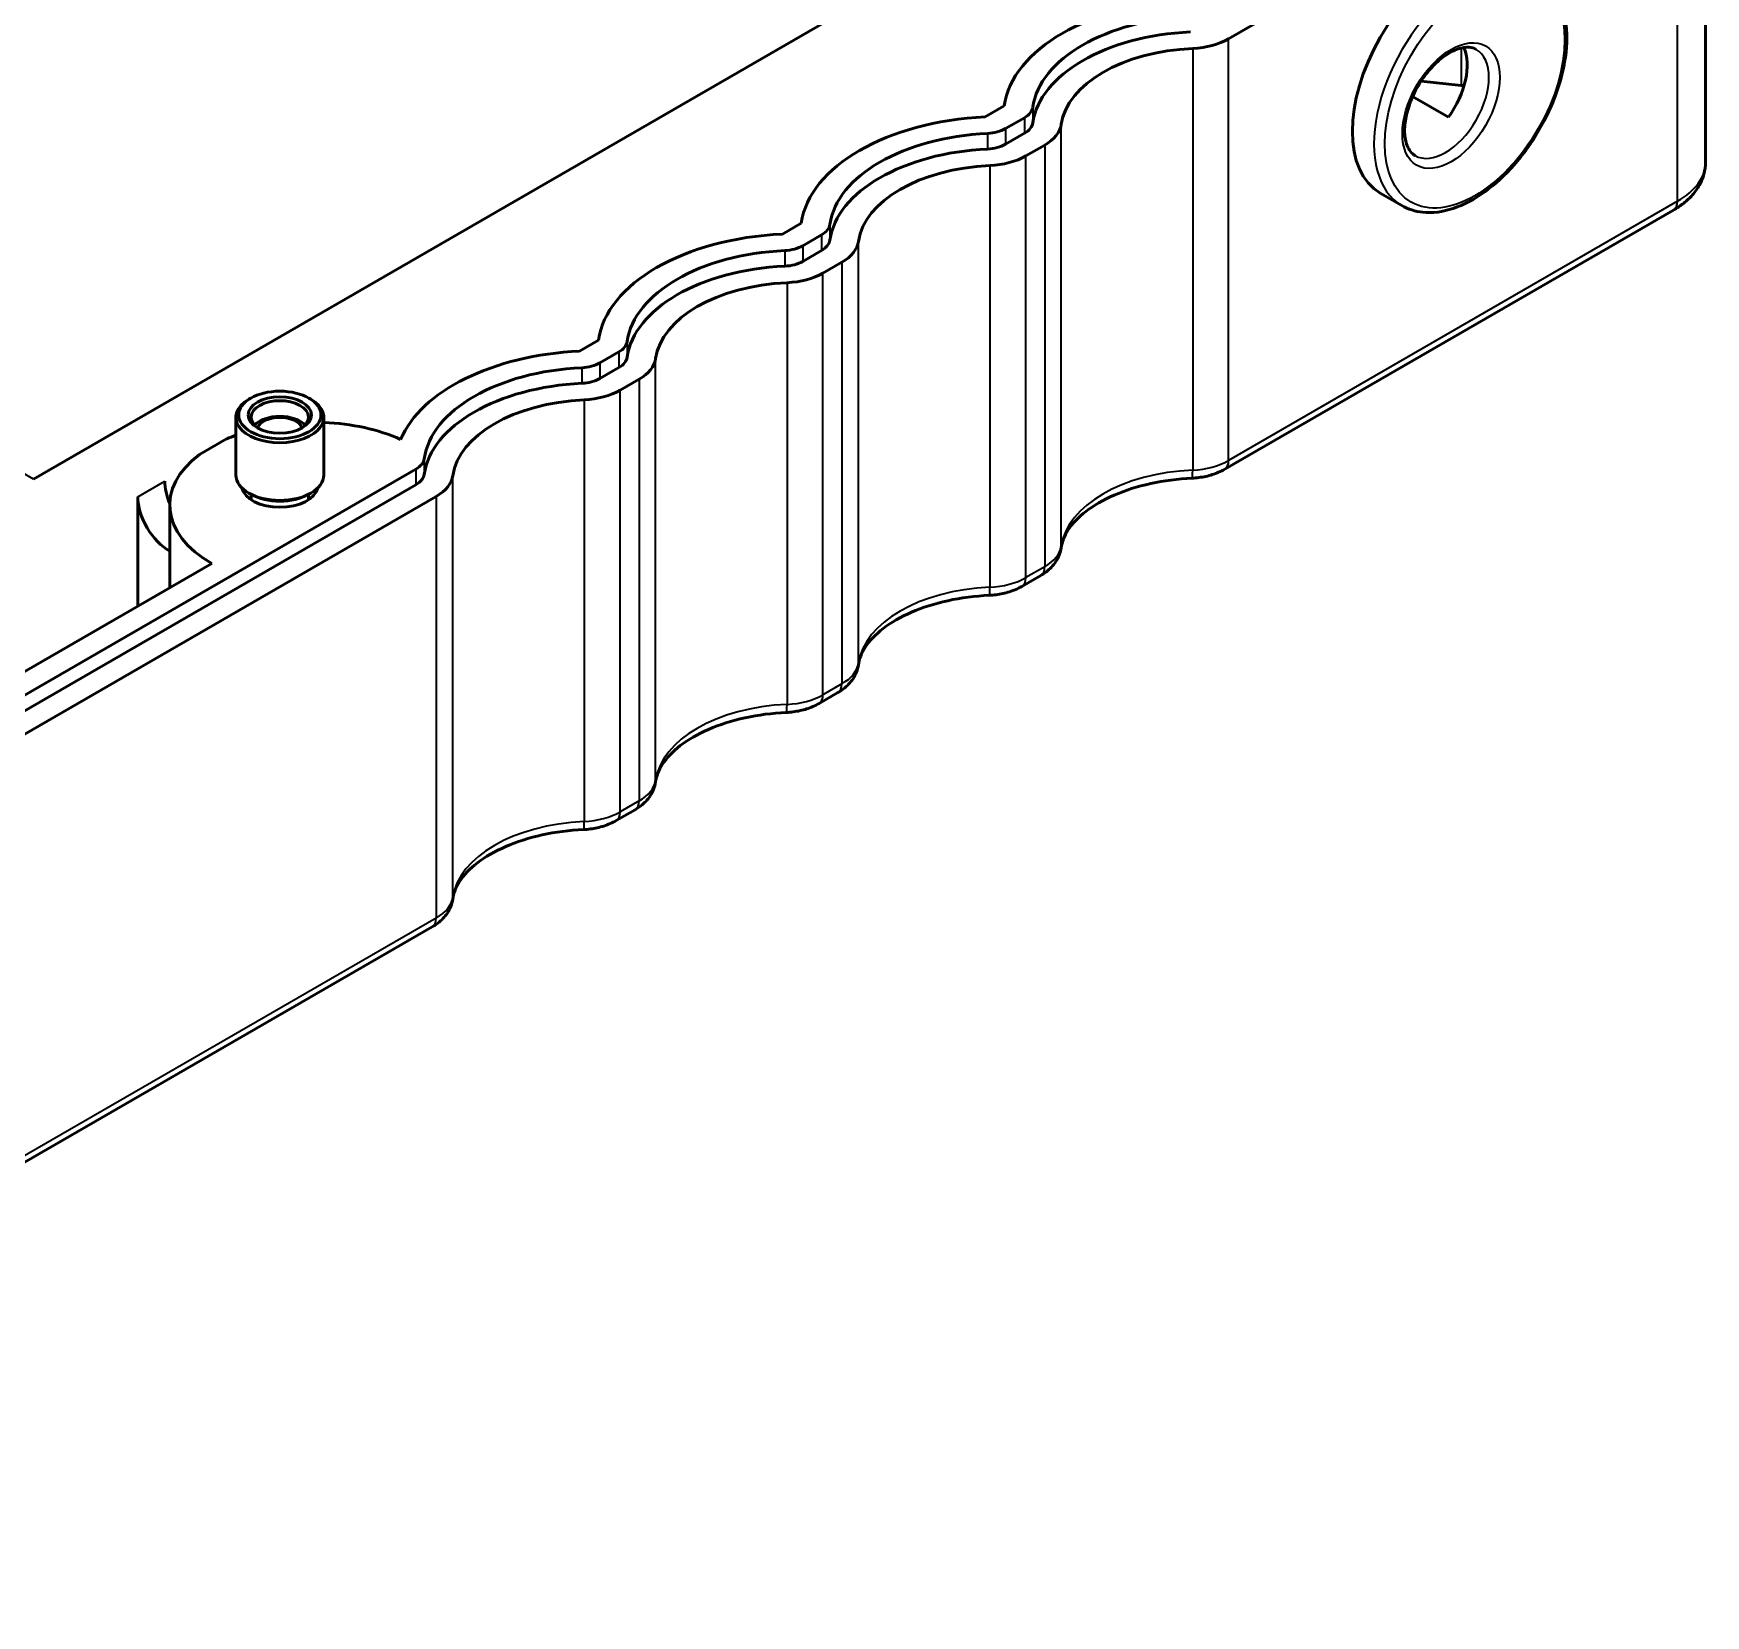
# Model space of a CAD drawing. Header units: millimetres. Extents: x -106 to 841, y -50 to 594.
# Drawn here: x 657.9 to 745.3, y 203.7 to 286.4 of the extents above; entities that cross this region are included whole.
import ezdxf

# ---------------------------------------------------------------- set-up
doc = ezdxf.new("R2010")
doc.units = ezdxf.units.MM
doc.layers.add('Visible (ISO)', color=7, linetype='Continuous', lineweight=50)
doc.layers.add('Visible Narrow (ISO)', color=7, linetype='Continuous', lineweight=35)

msp = doc.modelspace()

# ---------------------------------------------------------------- linework, layer by layer
at = {"layer": 'Visible (ISO)'}
for p, q in [((745.3, 279.644), (745.3, 301.69)), ((720.36, 286.095), (743.835, 299.648)), ((713.49, 295.193), (657.861, 263.075)), ((732.515, 283.658), (730.427, 283.887)), ((708.621, 282.583), (707.632, 282.012)), ((731.85, 281.995), (729.983, 283.073)), ((708.693, 281.4), (709.682, 281.971)), ((708.693, 280.584), (709.682, 281.155)), ((709.753, 279.971), (710.742, 280.542)), ((729.421, 277.376), (728.29, 278.03)), ((698.014, 276.46), (697.025, 275.889)), ((720.153, 263.592), (743.628, 277.145)), ((698.086, 275.276), (699.075, 275.847)), ((698.086, 274.46), (699.075, 275.031)), ((699.147, 273.847), (700.136, 274.418)), ((687.408, 270.336), (686.419, 269.765)), ((687.479, 269.153), (688.468, 269.724)), ((687.479, 268.336), (688.468, 268.907)), ((688.54, 267.724), (689.529, 268.295)), ((669.225, 267.309), (669.119, 267.248)), ((672.266, 267.309), (672.372, 267.248)), ((668.445, 263.288), (668.445, 266.309)), ((673.045, 263.288), (673.045, 266.309)), ((667.961, 265.181), (666.547, 264.365)), ((667.968, 265.177), (667.961, 265.181)), ((615.495, 227.593), (677.862, 263.6)), ((615.495, 226.776), (677.862, 262.783)), ((669.225, 262.288), (669.119, 262.349)), ((672.266, 262.288), (672.372, 262.349)), ((616.556, 226.164), (678.922, 262.171)), ((663.321, 256.429), (663.321, 262.145)), ((664.988, 261.722), (664.988, 257.392)), ((669.245, 261.993), (669.245, 262.276)), ((672.245, 261.993), (672.245, 262.276)), ((667.185, 258.66), (619.031, 230.859)), ((709.546, 257.468), (710.535, 258.039)), ((698.94, 251.344), (699.929, 251.915)), ((688.333, 245.221), (689.322, 245.792)), ((616.349, 203.661), (678.715, 239.668))]:
    msp.add_line(p, q, dxfattribs=at)
for centre, major_axis, start_param, end_param in [((731.815, 284.135), (-3.525, -6.105), 3.141593, 6.283185), ((719.087, 282.094), (-10.5, 0), 4.79324, 6.202335), ((719.087, 282.094), (-9, 0), 4.79324, 6.202335), ((719.087, 281.277), (-9, 0), 4.79324, 6.202335), ((718.239, 287.32), (-3, 0), 1.651647, 2.356194), ((719.087, 281.277), (-7.5, 0), 4.79324, 6.202335), ((730.577, 283.421), (1.6, 2.771), 4.524397, 5.897147), ((732.557, 284.033), (-0.65, 0), 1.505469, 1.758545), ((708.621, 282.583), (1.5, 0), 5.497787, 6.202335), ((708.48, 275.97), (-10.5, 0), 4.79324, 6.202335), ((708.621, 281.767), (1.5, 0), 5.497787, 6.202335), ((708.621, 281.767), (3, 0), 5.497787, 6.202335), ((708.48, 275.97), (-9, 0), 4.79324, 6.202335), ((707.632, 282.012), (1.5, 0), 4.79324, 5.497787), ((708.48, 275.154), (-9, 0), 4.79324, 6.202335), ((707.632, 281.196), (1.5, 0), 4.79324, 5.497787), ((707.632, 281.196), (-3, 0), 1.651647, 2.356194), ((708.48, 275.154), (-7.5, 0), 4.79324, 6.202335), ((698.014, 276.46), (1.5, 0), 5.497787, 6.202335), ((697.873, 269.846), (-10.5, 0), 4.79324, 6.202335), ((698.014, 275.643), (1.5, 0), 5.497787, 6.202335), ((698.014, 275.643), (3, 0), 5.497787, 6.202335), ((697.873, 269.846), (-9, 0), 4.79324, 6.202335), ((697.025, 275.889), (1.5, 0), 4.79324, 5.497787), ((697.873, 269.03), (-9, 0), 4.79324, 6.202335), ((697.025, 275.072), (1.5, 0), 4.79324, 5.497787), ((697.025, 275.072), (-3, 0), 1.651647, 2.356194), ((697.873, 269.03), (-7.5, 0), 4.79324, 6.202335), ((687.408, 270.336), (1.5, 0), 5.497787, 6.202335), ((687.267, 263.723), (-10.5, 0), 4.79324, 6.044968), ((687.408, 269.519), (1.5, 0), 5.497787, 6.202335), ((687.408, 269.519), (3, 0), 5.497787, 6.202335), ((687.267, 263.723), (-9, 0), 4.79324, 6.202335), ((686.419, 269.765), (1.5, 0), 4.79324, 5.497787), ((687.267, 262.906), (-9, 0), 4.79324, 6.202335), ((686.419, 268.948), (1.5, 0), 4.79324, 5.497787), ((686.419, 268.948), (-3, 0), 1.651647, 2.356194), ((670.745, 266.309), (-2.3, 0), 5.497787, 10.210176), ((670.745, 266.309), (-1.5, 0), 2.405022, 7.019756), ((687.267, 262.906), (-7.5, 0), 4.79324, 6.202335), ((670.745, 265.49), (-1.5, 0), 3.634274, 5.790504), ((670.745, 265.615), (-1.193, 0), 3.359037, 6.065741), ((672.488, 261.722), (-7.5, 0), 4.056276, 4.638007), ((672.488, 261.722), (-7.5, 0), 5.281662, 5.359275), ((672.488, 261.722), (-7.5, 0), 5.626741, 7.068583), ((676.801, 264.212), (1.5, 0), 5.497787, 6.202335), ((670.745, 263.288), (2.3, 0), 3.141593, 6.283185), ((676.801, 263.396), (1.5, 0), 5.497787, 6.202335), ((676.801, 263.396), (3, 0), 5.497787, 6.202335), ((666.351, 262.028), (1.143, -1.98), 3.926991, 4.495863), ((670.745, 262.757), (2, 0), 3.262914, 6.161864), ((664.937, 261.212), (-1.143, 1.98), 0.785398, 2.38768), ((670.745, 263.165), (2.15, 0), 3.926991, 5.497787)]:
    msp.add_ellipse(centre, major_axis=major_axis, ratio=0.57735, start_param=start_param, end_param=end_param, dxfattribs=at)
for major_axis in [(2.15, 0), (-1.65, 0)]:
    msp.add_ellipse((670.745, 266.431), major_axis=major_axis, ratio=0.57735, dxfattribs=at)
for points, knots in [([(736.471, 289.587), (736.848, 289.37), (737.169, 289.057), (737.677, 288.268), (737.857, 287.785), (738.062, 286.681), (738.075, 286.052), (737.929, 284.729), (737.767, 284.033), (737.287, 282.652), (736.969, 281.965), (736.212, 280.667), (735.772, 280.055), (734.812, 278.964), (734.291, 278.486), (733.213, 277.71), (732.655, 277.414), (731.56, 277.048), (731.02, 276.975), (730.122, 277.069), (729.751, 277.186), (729.421, 277.376)], [3.926991, 3.926991, 3.926991, 3.926991, 4.215303, 4.215303, 4.521497, 4.521497, 4.848082, 4.848082, 5.177632, 5.177632, 5.505614, 5.505614, 5.832896, 5.832896, 6.160942, 6.160942, 6.490533, 6.490533, 6.816573, 6.816573, 7.068583, 7.068583, 7.068583, 7.068583]), ([(730.108, 279.996), (729.935, 280.096), (729.792, 280.263), (729.62, 280.705), (729.574, 280.935), (729.556, 281.449), (729.581, 281.729), (729.701, 282.32), (729.797, 282.63), (730.052, 283.247), (730.213, 283.554), (730.583, 284.13), (730.792, 284.398), (731.233, 284.867), (731.465, 285.068), (731.922, 285.382), (732.148, 285.496), (732.565, 285.636), (732.756, 285.662), (733.07, 285.642), (733.197, 285.603), (733.308, 285.539)], [0.785398, 0.785398, 0.785398, 0.785398, 1.21868, 1.21868, 1.531849, 1.531849, 1.83076, 1.83076, 2.132755, 2.132755, 2.437888, 2.437888, 2.743658, 2.743658, 3.047346, 3.047346, 3.347189, 3.347189, 3.648823, 3.648823, 3.926991, 3.926991, 3.926991, 3.926991]), ([(743.628, 277.145), (743.816, 277.253), (743.993, 277.373), (744.323, 277.635), (744.476, 277.778), (744.751, 278.09), (744.873, 278.259), (745.078, 278.622), (745.159, 278.816), (745.271, 279.221), (745.3, 279.433), (745.3, 279.644)], [4.712389, 4.712389, 4.712389, 4.712389, 4.8694686, 4.8694686, 5.0265482, 5.0265482, 5.1836279, 5.1836279, 5.3407075, 5.3407075, 5.4977871, 5.4977871, 5.4977871, 5.4977871]), ([(718.447, 263.124), (718.568, 263.13), (718.688, 263.141), (718.927, 263.172), (719.045, 263.192), (719.279, 263.243), (719.394, 263.274), (719.62, 263.346), (719.73, 263.387), (719.946, 263.481), (720.051, 263.533), (720.153, 263.592)], [4.0078416, 4.0078416, 4.0078416, 4.0078416, 4.148751, 4.148751, 4.2896605, 4.2896605, 4.43057, 4.43057, 4.5714795, 4.5714795, 4.712389, 4.712389, 4.712389, 4.712389]), ([(718.447, 263.124), (717.705, 263.09), (716.974, 262.994), (715.596, 262.692), (714.951, 262.486), (713.805, 261.989), (713.306, 261.698), (712.496, 261.076), (712.187, 260.746), (711.763, 260.101), (711.647, 259.79), (711.605, 259.489)], [0.866249, 0.866249, 0.866249, 0.866249, 1.148068, 1.148068, 1.429887, 1.429887, 1.711706, 1.711706, 1.993525, 1.993525, 2.275344, 2.275344, 2.275344, 2.275344]), ([(710.535, 258.039), (710.637, 258.098), (710.735, 258.163), (710.923, 258.307), (711.012, 258.386), (711.18, 258.562), (711.257, 258.658), (711.396, 258.868), (711.456, 258.982), (711.551, 259.226), (711.586, 259.356), (711.605, 259.489)], [4.712389, 4.712389, 4.712389, 4.712389, 4.8532985, 4.8532985, 4.9942079, 4.9942079, 5.1351174, 5.1351174, 5.2760269, 5.2760269, 5.4169364, 5.4169364, 5.4169364, 5.4169364]), ([(707.84, 257.001), (707.961, 257.006), (708.082, 257.017), (708.32, 257.048), (708.439, 257.069), (708.672, 257.12), (708.787, 257.15), (709.013, 257.222), (709.124, 257.263), (709.339, 257.357), (709.445, 257.409), (709.546, 257.468)], [4.0078416, 4.0078416, 4.0078416, 4.0078416, 4.148751, 4.148751, 4.2896605, 4.2896605, 4.43057, 4.43057, 4.5714795, 4.5714795, 4.712389, 4.712389, 4.712389, 4.712389]), ([(707.84, 257.001), (707.099, 256.966), (706.367, 256.87), (704.99, 256.569), (704.344, 256.362), (703.199, 255.865), (702.699, 255.574), (701.889, 254.953), (701.58, 254.622), (701.157, 253.978), (701.04, 253.666), (700.998, 253.366)], [0.866249, 0.866249, 0.866249, 0.866249, 1.148068, 1.148068, 1.429887, 1.429887, 1.711706, 1.711706, 1.993525, 1.993525, 2.275344, 2.275344, 2.275344, 2.275344]), ([(699.929, 251.915), (700.03, 251.974), (700.128, 252.039), (700.316, 252.183), (700.406, 252.263), (700.573, 252.438), (700.651, 252.534), (700.789, 252.744), (700.849, 252.858), (700.944, 253.102), (700.979, 253.232), (700.998, 253.366)], [4.712389, 4.712389, 4.712389, 4.712389, 4.8532985, 4.8532985, 4.9942079, 4.9942079, 5.1351174, 5.1351174, 5.2760269, 5.2760269, 5.4169364, 5.4169364, 5.4169364, 5.4169364]), ([(697.234, 250.877), (697.354, 250.883), (697.475, 250.893), (697.714, 250.924), (697.832, 250.945), (698.066, 250.996), (698.181, 251.027), (698.407, 251.098), (698.517, 251.14), (698.733, 251.233), (698.838, 251.286), (698.94, 251.344)], [4.0078416, 4.0078416, 4.0078416, 4.0078416, 4.148751, 4.148751, 4.2896605, 4.2896605, 4.43057, 4.43057, 4.5714795, 4.5714795, 4.712389, 4.712389, 4.712389, 4.712389]), ([(697.234, 250.877), (696.492, 250.842), (695.761, 250.747), (694.383, 250.445), (693.738, 250.239), (692.592, 249.742), (692.092, 249.451), (691.283, 248.829), (690.974, 248.499), (690.55, 247.854), (690.434, 247.542), (690.391, 247.242)], [0.866249, 0.866249, 0.866249, 0.866249, 1.148068, 1.148068, 1.429887, 1.429887, 1.711706, 1.711706, 1.993525, 1.993525, 2.275344, 2.275344, 2.275344, 2.275344]), ([(689.322, 245.792), (689.424, 245.85), (689.522, 245.915), (689.71, 246.059), (689.799, 246.139), (689.967, 246.314), (690.044, 246.41), (690.182, 246.62), (690.243, 246.734), (690.338, 246.978), (690.373, 247.108), (690.391, 247.242)], [4.712389, 4.712389, 4.712389, 4.712389, 4.8532985, 4.8532985, 4.9942079, 4.9942079, 5.1351174, 5.1351174, 5.2760269, 5.2760269, 5.4169364, 5.4169364, 5.4169364, 5.4169364]), ([(686.627, 244.753), (686.748, 244.759), (686.868, 244.769), (687.107, 244.801), (687.226, 244.821), (687.459, 244.872), (687.574, 244.903), (687.8, 244.975), (687.911, 245.016), (688.126, 245.109), (688.231, 245.162), (688.333, 245.221)], [4.0078416, 4.0078416, 4.0078416, 4.0078416, 4.148751, 4.148751, 4.2896605, 4.2896605, 4.43057, 4.43057, 4.5714795, 4.5714795, 4.712389, 4.712389, 4.712389, 4.712389]), ([(686.627, 244.753), (685.886, 244.719), (685.154, 244.623), (683.777, 244.321), (683.131, 244.115), (681.985, 243.618), (681.486, 243.327), (680.676, 242.705), (680.367, 242.375), (679.943, 241.73), (679.827, 241.419), (679.785, 241.118)], [0.866249, 0.866249, 0.866249, 0.866249, 1.148068, 1.148068, 1.429887, 1.429887, 1.711706, 1.711706, 1.993525, 1.993525, 2.275344, 2.275344, 2.275344, 2.275344]), ([(678.715, 239.668), (678.817, 239.726), (678.915, 239.791), (679.103, 239.936), (679.193, 240.015), (679.36, 240.19), (679.438, 240.286), (679.576, 240.496), (679.636, 240.611), (679.731, 240.855), (679.766, 240.984), (679.785, 241.118)], [4.712389, 4.712389, 4.712389, 4.712389, 4.8532985, 4.8532985, 4.9942079, 4.9942079, 5.1351174, 5.1351174, 5.2760269, 5.2760269, 5.4169364, 5.4169364, 5.4169364, 5.4169364])]:
    msp.add_open_spline(points, degree=3, knots=knots, dxfattribs=at)
at = {"layer": 'Visible Narrow (ISO)'}
for p, q in [((743.835, 277.603), (743.835, 299.648)), ((657.861, 263.075), (608.364, 291.653)), ((720.36, 264.05), (720.36, 286.095)), ((718.481, 285.593), (718.481, 263.548)), ((732.515, 285.612), (732.515, 283.658)), ((710.116, 282.513), (710.116, 281.697)), ((709.682, 281.971), (709.682, 281.155)), ((711.611, 259.582), (711.611, 281.627)), ((707.753, 281.149), (707.753, 280.333)), ((708.693, 281.4), (708.693, 280.584)), ((709.753, 257.926), (709.753, 279.971)), ((710.742, 280.542), (710.742, 258.497)), ((707.874, 279.47), (707.874, 257.424)), ((743.835, 277.603), (720.36, 264.05)), ((699.509, 276.39), (699.509, 275.573)), ((699.075, 275.847), (699.075, 275.031)), ((701.005, 253.458), (701.005, 275.503)), ((697.147, 275.026), (697.147, 274.209)), ((698.086, 275.276), (698.086, 274.46)), ((699.147, 251.802), (699.147, 273.847)), ((700.136, 274.418), (700.136, 252.373)), ((697.268, 273.346), (697.268, 251.3)), ((688.903, 270.266), (688.903, 269.449)), ((688.468, 269.724), (688.468, 268.907)), ((690.398, 247.334), (690.398, 269.38)), ((686.54, 268.902), (686.54, 268.085)), ((687.479, 269.153), (687.479, 268.336)), ((688.54, 245.678), (688.54, 267.724)), ((689.529, 268.295), (689.529, 246.249)), ((686.661, 267.222), (686.661, 245.177)), ((678.296, 264.142), (678.296, 263.326)), ((677.862, 263.6), (677.862, 262.783)), ((679.791, 241.21), (679.791, 263.256)), ((663.321, 262.145), (664.735, 262.961)), ((678.922, 262.171), (678.922, 240.126)), ((710.742, 258.497), (709.753, 257.926)), ((700.136, 252.373), (699.147, 251.802)), ((689.529, 246.249), (688.54, 245.678)), ((678.922, 240.126), (616.556, 204.118))]:
    msp.add_line(p, q, dxfattribs=at)
for centre, major_axis, ratio, start_param, end_param in [((732.946, 283.482), (3.525, 6.105), 0.57735, 0, 3.141593), ((731.708, 282.767), (1.6, 2.771), 0.57735, 3.141593, 6.283185), ((740.3, 279.644), (5, 0), 0.57735, 5.497787, 6.283185), ((743.128, 278.011), (0.5, -0.866), 0.57735, 0, 0.785398), ((719.087, 259.232), (-7.5, 0), 0.57735, 4.79324, 6.202335), ((718.4, 264.123), (0.047, -0.999), 0.065942, 0, 0.953773), ((718.239, 265.274), (-3, 0), 0.57735, 1.651647, 2.356194), ((719.653, 264.458), (0.5, -0.866), 0.57735, 0, 0.785398), ((708.621, 259.721), (3, 0), 0.57735, 5.497787, 6.202335), ((710.614, 259.628), (0.99, -0.139), 0.813829, 0, 0.113723), ((710.035, 258.905), (0.5, -0.866), 0.57735, 0, 0.785398), ((708.48, 253.108), (-7.5, 0), 0.57735, 4.79324, 6.202335), ((707.794, 258), (0.047, -0.999), 0.065942, 0, 0.953773), ((707.632, 259.151), (-3, 0), 0.57735, 1.651647, 2.356194), ((709.046, 258.334), (0.5, -0.866), 0.57735, 0, 0.785398), ((698.014, 253.598), (3, 0), 0.57735, 5.497787, 6.202335), ((700.008, 253.504), (0.99, -0.139), 0.813829, 0, 0.113723), ((699.429, 252.781), (0.5, -0.866), 0.57735, 0, 0.785398), ((697.873, 246.984), (-7.5, 0), 0.57735, 4.79324, 6.202335), ((697.187, 251.876), (0.047, -0.999), 0.065942, 0, 0.953773), ((697.025, 253.027), (-3, 0), 0.57735, 1.651647, 2.356194), ((698.44, 252.21), (0.5, -0.866), 0.57735, 0, 0.785398), ((687.408, 247.474), (3, 0), 0.57735, 5.497787, 6.202335), ((689.401, 247.381), (0.99, -0.139), 0.813829, 0, 0.113723), ((688.822, 246.658), (0.5, -0.866), 0.57735, 0, 0.785398), ((687.267, 240.861), (-7.5, 0), 0.57735, 4.79324, 6.202335), ((686.58, 245.752), (0.047, -0.999), 0.065942, 0, 0.953773), ((686.419, 246.903), (-3, 0), 0.57735, 1.651647, 2.356194), ((687.833, 246.087), (0.5, -0.866), 0.57735, 0, 0.785398), ((676.801, 241.35), (3, 0), 0.57735, 5.497787, 6.202335), ((678.795, 241.257), (0.99, -0.139), 0.813829, 0, 0.113723), ((678.215, 240.534), (0.5, -0.866), 0.57735, 0, 0.785398)]:
    msp.add_ellipse(centre, major_axis=major_axis, ratio=ratio, start_param=start_param, end_param=end_param, dxfattribs=at)
for centre, major_axis in [((733.229, 283.319), (-3.325, -5.759)), ((731.991, 282.604), (1.8, 3.118))]:
    msp.add_ellipse(centre, major_axis=major_axis, ratio=0.57735, dxfattribs=at)

doc.saveas('drawing.dxf')
